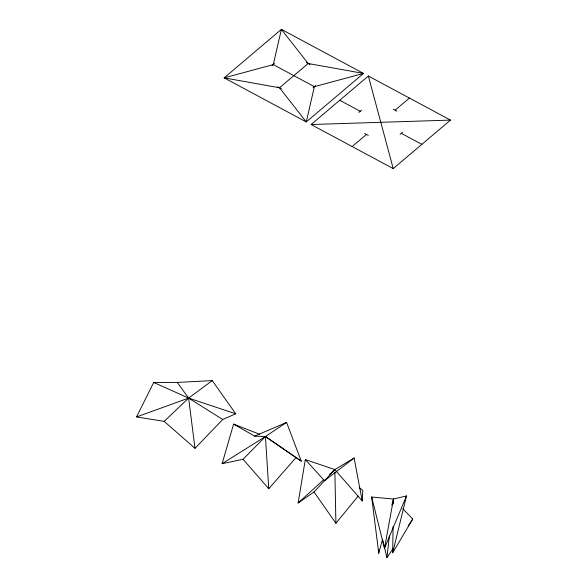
<?xml version="1.0" encoding="UTF-8"?>
<svg xmlns="http://www.w3.org/2000/svg" width="587" height="587" viewBox="0 0 587 587"><rect width="100%" height="100%" fill="white"/><g stroke="black" fill="none" stroke-linecap="round" stroke-linejoin="round"><path stroke-width="0.88" d="M402.799 508.724L412.727 519.055L392.681 552.8L393.085 526.37M393.422 503.595L393.495 499.038L406.512 495.905L392.681 552.8M325.051 480.129L314.03 491.972L298.115 503.008L305.321 459.57L334.847 469.593L362.238 500.968L362.81 490.424L359.229 487.753M393.019 548.566L386.958 557.65L389.372 536.004M392.886 504.446L393.495 499.038L371.666 497.013L378.747 553.24L382.313 540.128M371.666 497.013L384.47 548.39L393.495 499.038L391.83 505.158M273.3 64.621L281.393 29.35L363.522 73.426L306.267 121.935L224.139 77.858L281.393 29.35L308.146 63.513L363.522 73.426L314.368 86.663L273.3 64.621L224.139 77.858L279.522 87.771L306.267 121.935L314.368 86.663M233.604 424.093L254.641 436.148L265.434 436.523L301.285 461.184L286.573 422.413L265.434 436.523L243.055 459.276L222.121 463.693L233.604 424.093L259.571 434.233M384.47 548.39L406.512 495.905M136.514 416.953L153.713 382.475L177.281 382.423L212.259 380.611L235.754 413.806L222.708 419.492L194.994 448.336L164.162 421.356L136.514 416.953L188.625 398.103L212.259 380.611M408.178 525.864L412.727 519.055M314.03 491.972L335.896 523.281L358.231 496.015M243.055 459.276L268.765 488.729L296.024 457.596M332.396 472.227L334.847 469.593L354.108 458.021L362.238 500.968M305.321 459.57L324.457 480.694L334.847 469.593L329.505 474.457M164.162 421.356L188.625 398.103L235.754 413.806M298.115 503.008L323.496 479.924M272.03 65.693L274.569 63.55M279.522 87.771L308.146 63.513M313.098 87.734L315.63 85.585M311.103 124.525L368.357 76.016L450.486 120.1L393.231 168.601L311.103 124.525L450.486 120.1M358.995 112.366L361.526 110.217M352.163 146.567L366.479 134.438M395.11 110.187L409.418 98.058M400.055 134.401L402.594 132.258M324.457 480.694L354.108 458.021M222.121 463.693L265.434 436.523L301.285 461.184M254.641 436.148L286.573 422.413M153.713 382.475L188.625 398.103L222.708 419.492M306.326 62.538L309.965 64.489M393.29 109.211L396.922 111.163M339.726 100.274L360.264 111.295M401.325 133.33L421.855 144.351M277.702 86.795L281.334 88.74M364.659 133.462L368.298 135.414M177.281 382.423L188.625 398.103L194.994 448.336M368.357 76.016L393.231 168.601M382.526 539.343L386.958 557.65M265.434 436.523L268.765 488.729M378.652 549.667L378.747 553.24M334.898 472.33L335.896 523.281"/></g></svg>
